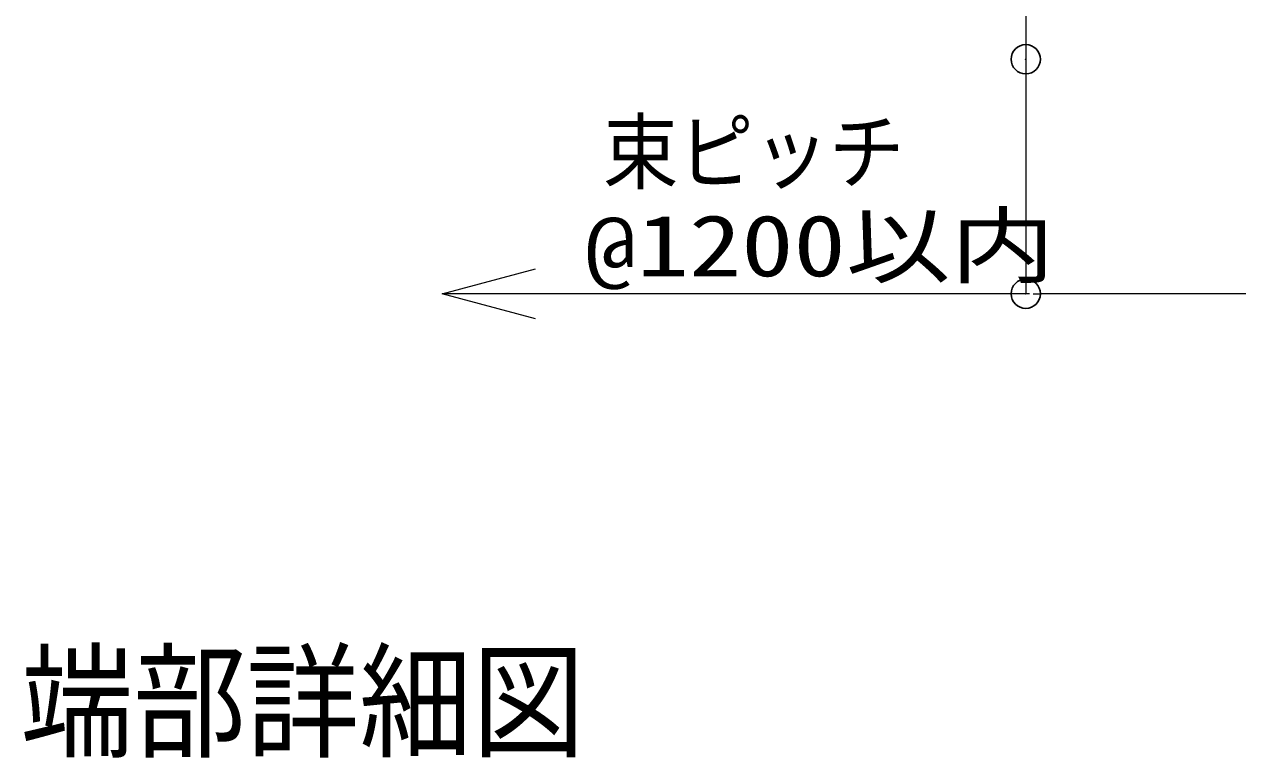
# Model space of a CAD drawing. Units: millimetres, scale not verified. Extents: x -4131 to 4169, y -981 to 998.
# Drawn here: x -693.6 to -486.5, y -80.4 to 44.8 of the extents above; entities that cross this region are included whole.
import ezdxf
from ezdxf.enums import TextEntityAlignment as Align

# ---------------------------------------------------------------- set-up
doc = ezdxf.new("R2010")
doc.units = ezdxf.units.MM
doc.header["$LTSCALE"] = 10
doc.header["$PDMODE"] = 32
doc.header["$PDSIZE"] = 5
doc.linetypes.add('CHAIN1', pattern=[8, 5, -1, 1, -1])
for name, color, linetype, lineweight in [('0-2_文字', 4, 'Continuous', 9), ('0-3_寸法', 7, 'Continuous', 9), ('0-4_一般', 4, 'Continuous', 9), ('0-6_0', 7, 'Continuous', 9)]:
    doc.layers.add(name, color=color, linetype=linetype, lineweight=lineweight)
doc.layers.add('0-7_DEFPOINTS', color=7, linetype='Continuous')
doc.styles.add('ＭＳ ゴシック', font='')
doc.styles.get('ＭＳ ゴシック').set_extended_font_data('MS Gothic')

# ---------------------------------------------------------------- blocks, each defined once
blk = doc.blocks.new('_DOT')
at = {"layer": '0-6_0'}
for p, q in [((-5, 0), (-10, 0)), ((-2.5, 0), (2.5, 0))]:
    blk.add_line(p, q, dxfattribs=at)

msp = doc.modelspace()

# ---------------------------------------------------------------- linework, layer by layer
at = {"layer": '0-3_寸法'}
for p, q in [((-522.67, 33.78), (-522.67, -1.22)), ((-377.35, -1.22), (-520.16, -1.22))]:
    msp.add_line(p, q, dxfattribs=at)
at = {"layer": '0-3_寸法', "color": 4}
msp.add_line((-522.67, -1.22), (-622.23, -1.22), dxfattribs=at)
msp.add_lwpolyline([(-606.35, -5.48), (-622.23, -1.22), (-606.35, 3.03)], dxfattribs=at)
at = {"layer": '0-4_一般', "linetype": 'CHAIN1'}
msp.add_line((-522.67, 128.21), (-522.67, 30.84), dxfattribs=at)
at = {"layer": '0-7_DEFPOINTS'}
for p in [(-522.67, 38.78), (-522.67, -1.22)]:
    msp.add_point(p, dxfattribs=at)

# ---------------------------------------------------------------- block references
at = {"layer": '0-3_寸法', "xscale": 0.2503723, "yscale": 0.2503723, "rotation": 180}
msp.add_blockref('_DOT', (-522.67, -1.22), dxfattribs=at)

# ---------------------------------------------------------------- texts
at = {"layer": '0-2_文字', "style": 'ＭＳ ゴシック', "width": 0.9}
msp.add_text('端部詳細図', height=15.69, dxfattribs=at).set_placement((-694.2, -83.33), align=Align.BOTTOM_LEFT)
at = {"layer": '0-3_寸法', "color": 4, "style": 'ＭＳ ゴシック'}
for s, width, p in [('束ピッチ', 0.9, (-594.84, 14.62)), ('@1200以内', 1.25, (-597.95, -1.38))]:
    msp.add_text(s, height=10.48, dxfattribs=dict(at, width=width)).set_placement(p, align=Align.BOTTOM_LEFT)

doc.saveas('drawing.dxf')
